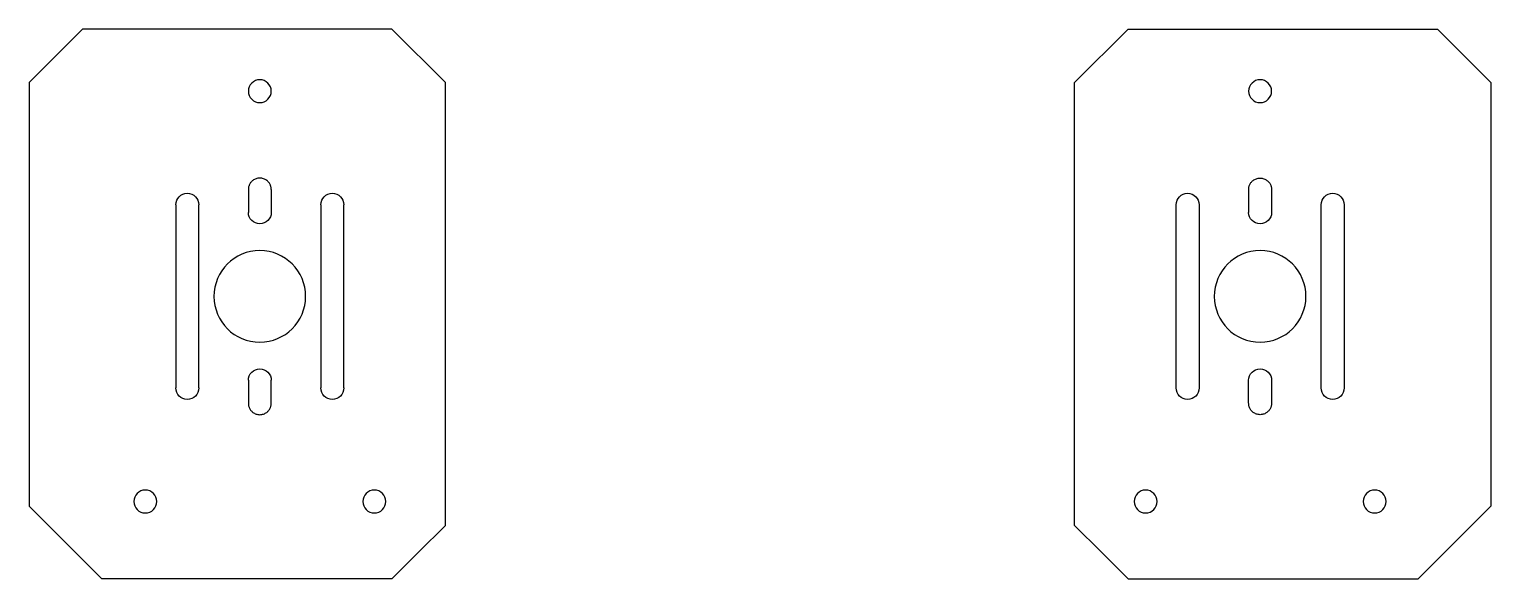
# Model space of a CAD drawing. Header units: millimetres. Extents: x -90 to 101, y -125 to -53.
import ezdxf

# ---------------------------------------------------------------- set-up
doc = ezdxf.new("R2010")
doc.units = ezdxf.units.MM
doc.layers.add('Motor plate', color=7, linetype='Continuous')

msp = doc.modelspace()

# ---------------------------------------------------------------- linework, layer by layer
at = {"layer": 'Motor plate', "extrusion": (6.12323e-17, 0, -1)}
for p, q in [((-90.18, -60, 17.53), (-83.18, -53, 17.53)), ((-42.68, -53, 17.53), (-83.18, -53, 17.53)), ((-42.68, -53, 17.53), (-35.68, -60, 17.53)), ((53.73, -53, 17.53), (46.73, -60, 17.53)), ((53.73, -53, 17.53), (94.23, -53, 17.53)), ((101.23, -60, 17.53), (94.23, -53, 17.53)), ((-90.18, -60, 17.53), (-90.18, -115.5, 17.53)), ((-35.68, -118, 17.53), (-35.68, -60, 17.53)), ((46.73, -118, 17.53), (46.73, -60, 17.53)), ((101.23, -60, 17.53), (101.23, -115.5, 17.53)), ((-61.48, -74, 17.53), (-61.48, -77, 17.53)), ((-58.48, -74, 17.53), (-58.48, -77, 17.53)), ((69.52, -74, 17.53), (69.52, -77, 17.53)), ((72.52, -74, 17.53), (72.52, -77, 17.53)), ((-70.98, -76, 17.53), (-70.98, -100, 17.53)), ((-67.98, -100, 17.53), (-67.98, -76, 17.53)), ((-51.98, -76, 17.53), (-51.98, -100, 17.53)), ((-48.98, -100, 17.53), (-48.98, -76, 17.53)), ((60.02, -100, 17.53), (60.02, -76, 17.53)), ((63.02, -76, 17.53), (63.02, -100, 17.53)), ((79.02, -100, 17.53), (79.02, -76, 17.53)), ((82.02, -76, 17.53), (82.02, -100, 17.53)), ((-61.48, -99, 17.53), (-61.48, -102, 17.53)), ((-58.48, -102, 17.53), (-58.48, -99, 17.53)), ((69.52, -102, 17.53), (69.52, -99, 17.53)), ((72.52, -99, 17.53), (72.52, -102, 17.53)), ((-80.68, -125, 17.53), (-90.18, -115.5, 17.53)), ((91.73, -125, 17.53), (101.23, -115.5, 17.53)), ((-35.68, -118, 17.53), (-39.18, -121.5, 17.53)), ((46.73, -118, 17.53), (50.23, -121.5, 17.53)), ((-39.18, -121.5, 17.53), (-42.68, -125, 17.53)), ((50.23, -121.5, 17.53), (53.73, -125, 17.53)), ((-42.68, -125, 17.53), (-80.68, -125, 17.53)), ((53.73, -125, 17.53), (91.73, -125, 17.53))]:
    msp.add_line(p, q, dxfattribs=at)
for centre, radius in [((59.98, -61.12, -17.53), 1.5), ((-71.02, -61.12, -17.53), 1.5), ((59.98, -88, -17.53), 6), ((-71.02, -88, -17.53), 6), ((74.98, -114.88, -17.53), 1.5), ((44.98, -114.88, -17.53), 1.5), ((-56.02, -114.88, -17.53), 1.5), ((-86.02, -114.88, -17.53), 1.5)]:
    msp.add_circle(centre, radius, dxfattribs=at)
for centre, start, end in [((69.48, -76, -17.53), 0, 180), ((50.48, -76, -17.53), 360, 180), ((-61.52, -76, -17.53), 360, 180), ((-80.52, -76, -17.53), 360, 180), ((59.98, -77, -17.53), 180, 0), ((-71.02, -77, -17.53), 180, 0), ((59.98, -99, -17.53), 360, 180), ((-71.02, -99, -17.53), 360, 180), ((69.48, -100, -17.53), 180, 360), ((50.48, -100, -17.53), 180, 0), ((-61.52, -100, -17.53), 180, 360), ((-80.52, -100, -17.53), 180, 360)]:
    msp.add_arc(centre, 1.5, start, end, dxfattribs=at)
at = {"layer": 'Motor plate'}
for points, weights in [([(-58.48, -74, 17.53), (-58.48, -71, 17.53), (-61.48, -71, 17.53), (-61.48, -74, 17.53)], [1, 0.33333333344, 0.33333333344, 1]), ([(69.52, -74, 17.53), (69.52, -71, 17.53), (72.52, -71, 17.53), (72.52, -74, 17.53)], [1, 0.33333333344, 0.33333333344, 1]), ([(-61.48, -102, 17.53), (-61.48, -105, 17.53), (-58.48, -105, 17.53), (-58.48, -102, 17.53)], [1, 0.333333333514, 0.333333333514, 1]), ([(72.52, -102, 17.53), (72.52, -105, 17.53), (69.52, -105, 17.53), (69.52, -102, 17.53)], [1, 0.333333333514, 0.333333333514, 1])]:
    msp.add_rational_spline(points, weights, degree=3, dxfattribs=at)

doc.saveas('drawing.dxf')
